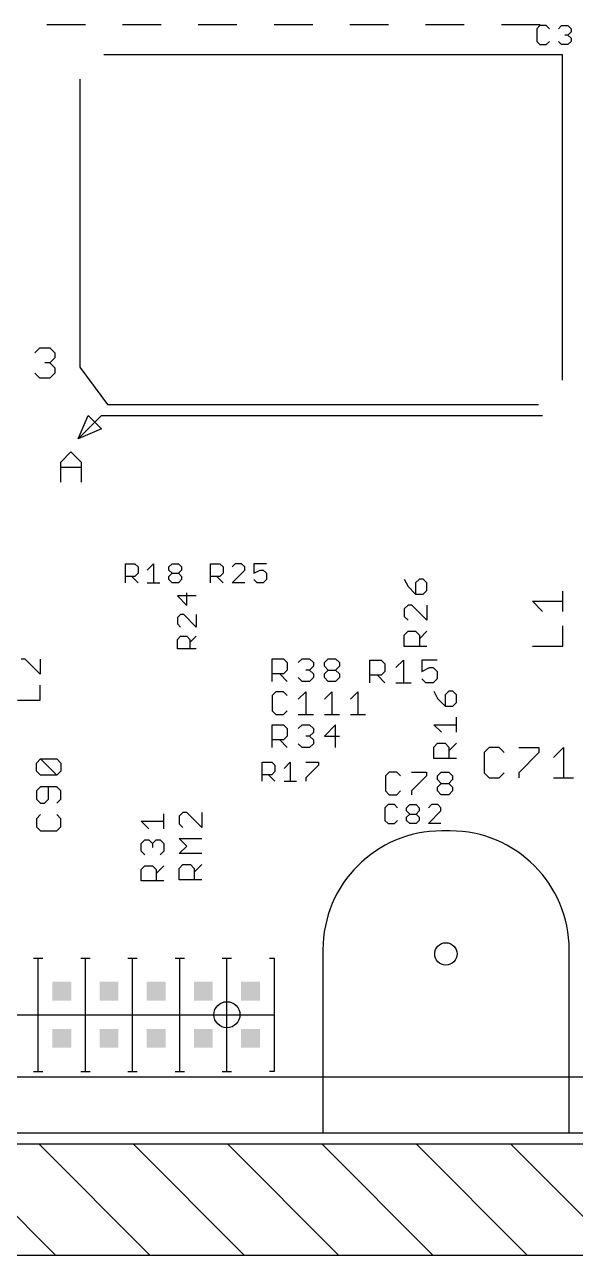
# Model space of a CAD drawing. Extents: x -30 to 120, y 40 to 106.
# Drawn here: x 82.82 to 97.65, y 40.01 to 73.12 of the extents above; entities that cross this region are included whole.
import ezdxf

# ---------------------------------------------------------------- set-up
doc = ezdxf.new("R2010")
doc.units = 0
for name, color, linetype in [('20', 251, 'CONTINUOUS'), ('21', 1, 'CONTINUOUS'), ('25', 134, 'CONTINUOUS'), ('48', 214, 'CONTINUOUS')]:
    doc.layers.add(name, color=color, linetype=linetype)

# ---------------------------------------------------------------- blocks, each defined once
blk = doc.blocks.new('RECT')
blk.add_solid([(-0.5, -0.5), (0.5, -0.5), (-0.5, 0.5), (0.5, 0.5)])

msp = doc.modelspace()

# ---------------------------------------------------------------- linework, layer by layer
at = {"layer": '20'}
for p, q in [((94.28, 51.427), (94.05, 51.427)), ((90.85, 48.227), (90.85, 43.307)), ((97.48, 43.307), (97.48, 48.227)), ((56.61, 43.307), (90.85, 43.307)), ((97.48, 43.307), (114.51, 43.307))]:
    msp.add_line(p, q, dxfattribs=at)
for centre, radius in [((94.16, 48.117), 0.3), ((88.265, 46.482), 0.35)]:
    msp.add_circle(centre, radius, dxfattribs=at)
for centre, start, end in [((94.05, 48.227), 90, 180), ((94.28, 48.227), 0, 90)]:
    msp.add_arc(centre, 3.2, start, end, dxfattribs=at)
at = {"layer": '21'}
for p, q in [((97.3, 72.3), (84.95, 72.3)), ((97.3, 63.55), (97.3, 72.3)), ((84.3, 71.65), (84.3, 63.9)), ((84.3, 63.9), (85.05, 62.9)), ((85.05, 62.9), (96.65, 62.9)), ((83.058, 48.006), (83.185, 48.006)), ((83.185, 48.006), (83.312, 48.006)), ((83.185, 46.482), (83.185, 48.006)), ((84.328, 48.006), (84.455, 48.006)), ((84.455, 48.006), (84.582, 48.006)), ((84.455, 46.482), (84.455, 48.006)), ((85.598, 48.006), (85.725, 48.006)), ((85.725, 48.006), (85.852, 48.006)), ((85.725, 46.482), (85.725, 48.006)), ((86.868, 48.006), (86.995, 48.006)), ((86.995, 48.006), (87.122, 48.006)), ((86.995, 46.482), (86.995, 48.006)), ((88.138, 48.006), (88.392, 48.006)), ((88.265, 46.482), (88.265, 48.006)), ((89.408, 48.006), (89.535, 48.006)), ((89.535, 48.006), (89.535, 46.482)), ((81.915, 46.482), (83.185, 46.482)), ((83.185, 46.482), (84.455, 46.482)), ((83.185, 44.958), (83.185, 46.482)), ((84.455, 46.482), (85.725, 46.482)), ((84.455, 44.958), (84.455, 46.482)), ((85.725, 46.482), (86.995, 46.482)), ((85.725, 44.958), (85.725, 46.482)), ((86.995, 46.482), (88.265, 46.482)), ((86.995, 44.958), (86.995, 46.482)), ((88.265, 46.482), (89.535, 46.482)), ((88.265, 44.958), (88.265, 46.482)), ((89.535, 46.482), (89.535, 44.958)), ((83.058, 44.958), (83.185, 44.958)), ((83.185, 44.958), (83.312, 44.958)), ((84.328, 44.958), (84.455, 44.958)), ((84.455, 44.958), (84.582, 44.958)), ((85.598, 44.958), (85.725, 44.958)), ((85.725, 44.958), (85.852, 44.958)), ((86.868, 44.958), (86.995, 44.958)), ((86.995, 44.958), (87.122, 44.958)), ((88.138, 44.958), (88.265, 44.958)), ((88.265, 44.958), (88.392, 44.958)), ((89.535, 44.958), (89.408, 44.958))]:
    msp.add_line(p, q, dxfattribs=at)
at = {"layer": '25'}
for p, q in [((96.6921, 73.0889), (96.6074, 73.0042)), ((96.6074, 73.0042), (96.6074, 72.6652)), ((96.8616, 73.0889), (96.6921, 73.0889)), ((96.9464, 73.0042), (96.8616, 73.0889)), ((97.1921, 73.0042), (97.2768, 73.0889)), ((97.2768, 73.0889), (97.4463, 73.0889)), ((97.4463, 73.0889), (97.5311, 73.0042)), ((97.5311, 72.9195), (97.4463, 72.8347)), ((97.5311, 73.0042), (97.5311, 72.9195)), ((96.6074, 72.6652), (96.6921, 72.5805)), ((96.6921, 72.5805), (96.8616, 72.5805)), ((96.8616, 72.5805), (96.9464, 72.6652)), ((97.2768, 72.5805), (97.1921, 72.6652)), ((97.4463, 72.5805), (97.2768, 72.5805)), ((97.4463, 72.8347), (97.3616, 72.8347)), ((97.4463, 72.8347), (97.5311, 72.75)), ((97.5311, 72.6652), (97.4463, 72.5805)), ((97.5311, 72.75), (97.5311, 72.6652)), ((83.0911, 64.2865), (83.2267, 64.4221)), ((83.2267, 64.4221), (83.4979, 64.4221)), ((83.4979, 64.4221), (83.6334, 64.2865)), ((83.6334, 64.2865), (83.6334, 64.1509)), ((83.4979, 64.0153), (83.3623, 64.0153)), ((83.6334, 64.1509), (83.4979, 64.0153)), ((83.4979, 64.0153), (83.6334, 63.8798)), ((83.2267, 63.6086), (83.0911, 63.7442)), ((83.4979, 63.6086), (83.2267, 63.6086)), ((83.6334, 63.7442), (83.4979, 63.6086)), ((83.6334, 63.8798), (83.6334, 63.7442)), ((84.2599, 61.9714), (84.5293, 62.6001)), ((84.8868, 62.5983), (84.2599, 61.9714)), ((84.5293, 62.6001), (84.8886, 62.2408)), ((84.8868, 62.5983), (96.7613, 62.5983)), ((84.8886, 62.2408), (84.2599, 61.9714)), ((83.7946, 61.3499), (84.0658, 61.6211)), ((84.0658, 61.6211), (84.3369, 61.3499)), ((83.7946, 60.8076), (83.7946, 61.3499)), ((84.3369, 61.3499), (84.3369, 60.8076)), ((83.7946, 61.2143), (84.3369, 61.2143)), ((85.5345, 58.1025), (85.5345, 58.6109)), ((85.5345, 58.6109), (85.7887, 58.6109)), ((85.7887, 58.6109), (85.8735, 58.5262)), ((86.1192, 58.4415), (86.2887, 58.6109)), ((86.2887, 58.6109), (86.2887, 58.1025)), ((86.7039, 58.5262), (86.7886, 58.6109)), ((86.7886, 58.6109), (86.9581, 58.6109)), ((86.9581, 58.6109), (87.0429, 58.5262)), ((87.8205, 58.1025), (87.8205, 58.6109)), ((87.8205, 58.6109), (88.0747, 58.6109)), ((88.0747, 58.6109), (88.1595, 58.5262)), ((88.4899, 58.6109), (88.4052, 58.5262)), ((88.6594, 58.6109), (88.4899, 58.6109)), ((88.7442, 58.5262), (88.6594, 58.6109)), ((89.3289, 58.6109), (88.9899, 58.6109)), ((88.9899, 58.6109), (88.9899, 58.3567)), ((85.8735, 58.3567), (85.7887, 58.272)), ((85.8735, 58.5262), (85.8735, 58.3567)), ((86.7039, 58.4415), (86.7039, 58.5262)), ((86.7886, 58.3567), (86.7039, 58.4415)), ((86.7039, 58.272), (86.7886, 58.3567)), ((86.7886, 58.3567), (86.9581, 58.3567)), ((87.0429, 58.4415), (86.9581, 58.3567)), ((86.9581, 58.3567), (87.0429, 58.272)), ((87.0429, 58.5262), (87.0429, 58.4415)), ((88.1595, 58.3567), (88.0747, 58.272)), ((88.1595, 58.5262), (88.1595, 58.3567)), ((88.4052, 58.1025), (88.7442, 58.4415)), ((88.7442, 58.4415), (88.7442, 58.5262)), ((88.9899, 58.3567), (89.1594, 58.4415)), ((89.1594, 58.4415), (89.2441, 58.4415)), ((89.2441, 58.4415), (89.3289, 58.3567)), ((89.3289, 58.3567), (89.3289, 58.1872)), ((85.7887, 58.272), (85.5345, 58.272)), ((85.704, 58.272), (85.8735, 58.1025)), ((86.1192, 58.1025), (86.4582, 58.1025)), ((86.7039, 58.1872), (86.7039, 58.272)), ((86.7886, 58.1025), (86.7039, 58.1872)), ((86.9581, 58.1025), (86.7886, 58.1025)), ((87.0429, 58.1872), (86.9581, 58.1025)), ((87.0429, 58.272), (87.0429, 58.1872)), ((88.0747, 58.272), (87.8205, 58.272)), ((87.99, 58.272), (88.1595, 58.1025)), ((88.7442, 58.1025), (88.4052, 58.1025)), ((89.0746, 58.1025), (88.9899, 58.1872)), ((89.2441, 58.1025), (89.0746, 58.1025)), ((89.3289, 58.1872), (89.2441, 58.1025)), ((93.0397, 58.2013), (93.1414, 57.9979)), ((93.1414, 57.9979), (93.3447, 57.7946)), ((93.4464, 58.2013), (93.3447, 58.0996)), ((93.3447, 58.0996), (93.3447, 57.7946)), ((93.5481, 58.2013), (93.4464, 58.2013)), ((93.6498, 58.0996), (93.5481, 58.2013)), ((93.6498, 57.8962), (93.6498, 58.0996)), ((87.4395, 57.7481), (86.9311, 57.7481)), ((86.9311, 57.7481), (87.1853, 57.4939)), ((87.1853, 57.4939), (87.1853, 57.8329)), ((93.3447, 57.7946), (93.5481, 57.7946)), ((93.5481, 57.7946), (93.6498, 57.8962)), ((97.3074, 57.3321), (97.3074, 57.8744)), ((93.1414, 57.4997), (93.0397, 57.398)), ((93.0397, 57.398), (93.0397, 57.1946)), ((93.2431, 57.4997), (93.1414, 57.4997)), ((93.6498, 57.0929), (93.2431, 57.4997)), ((93.6498, 57.4997), (93.6498, 57.0929)), ((96.7651, 57.3321), (96.4939, 57.6032)), ((96.4939, 57.6032), (97.3074, 57.6032)), ((87.0158, 57.2482), (86.9311, 57.1634)), ((86.9311, 57.1634), (86.9311, 56.9939)), ((86.9311, 56.9939), (87.0158, 56.9092)), ((87.1005, 57.2482), (87.0158, 57.2482)), ((87.4395, 56.9092), (87.1005, 57.2482)), ((87.4395, 57.2482), (87.4395, 56.9092)), ((93.0397, 57.1946), (93.1414, 57.0929)), ((86.9311, 56.5787), (87.0158, 56.6635)), ((87.0158, 56.6635), (87.1853, 56.6635)), ((87.1853, 56.6635), (87.27, 56.5787)), ((87.27, 56.494), (87.4395, 56.6635)), ((93.0397, 56.6963), (93.1414, 56.798)), ((93.0397, 56.3913), (93.0397, 56.6963)), ((93.1414, 56.798), (93.3447, 56.798)), ((93.3447, 56.798), (93.4464, 56.6963)), ((93.4464, 56.5947), (93.6498, 56.798)), ((93.4464, 56.6963), (93.4464, 56.3913)), ((97.3074, 56.3966), (97.3074, 56.9389)), ((86.9311, 56.3245), (86.9311, 56.5787)), ((87.4395, 56.3245), (86.9311, 56.3245)), ((87.27, 56.5787), (87.27, 56.3245)), ((93.6498, 56.3913), (93.0397, 56.3913)), ((96.4939, 56.3966), (97.3074, 56.3966)), ((82.8291, 56.0486), (82.7274, 56.0486)), ((83.2358, 55.6418), (82.8291, 56.0486)), ((83.2358, 56.0486), (83.2358, 55.6418)), ((89.4842, 55.4482), (89.4842, 56.0583)), ((89.4842, 56.0583), (89.7893, 56.0583)), ((89.7893, 56.0583), (89.8909, 55.9566)), ((89.8909, 55.9566), (89.8909, 55.7533)), ((90.1858, 55.9566), (90.2875, 56.0583)), ((90.2875, 56.0583), (90.4909, 56.0583)), ((90.4909, 56.0583), (90.5926, 55.9566)), ((90.5926, 55.9566), (90.5926, 55.8549)), ((90.8875, 55.9566), (90.9892, 56.0583)), ((90.8875, 55.8549), (90.8875, 55.9566)), ((90.9892, 56.0583), (91.1925, 56.0583)), ((91.1925, 56.0583), (91.2942, 55.9566)), ((91.2942, 55.9566), (91.2942, 55.8549)), ((92.1132, 55.4132), (92.1132, 56.0233)), ((92.1132, 56.0233), (92.4183, 56.0233)), ((92.4183, 56.0233), (92.5199, 55.9216)), ((92.8148, 55.8199), (93.0182, 56.0233)), ((93.0182, 56.0233), (93.0182, 55.4132)), ((93.9232, 56.0233), (93.5165, 56.0233)), ((93.5165, 56.0233), (93.5165, 55.7183)), ((89.7893, 55.6516), (89.4842, 55.6516)), ((89.6876, 55.6516), (89.8909, 55.4482)), ((89.8909, 55.7533), (89.7893, 55.6516)), ((90.4909, 55.7533), (90.3892, 55.7533)), ((90.5926, 55.8549), (90.4909, 55.7533)), ((90.4909, 55.7533), (90.5926, 55.6516)), ((90.5926, 55.6516), (90.5926, 55.5499)), ((90.9892, 55.7533), (90.8875, 55.8549)), ((90.8875, 55.6516), (90.9892, 55.7533)), ((90.8875, 55.5499), (90.8875, 55.6516)), ((90.9892, 55.7533), (91.1925, 55.7533)), ((91.2942, 55.8549), (91.1925, 55.7533)), ((91.1925, 55.7533), (91.2942, 55.6516)), ((91.2942, 55.6516), (91.2942, 55.5499)), ((92.5199, 55.7183), (92.4183, 55.6166)), ((92.5199, 55.9216), (92.5199, 55.7183)), ((93.5165, 55.7183), (93.7198, 55.8199)), ((93.7198, 55.8199), (93.8215, 55.8199)), ((93.8215, 55.8199), (93.9232, 55.7183)), ((93.9232, 55.7183), (93.9232, 55.5149)), ((83.2358, 54.9402), (83.2358, 55.3469)), ((90.2875, 55.4482), (90.1858, 55.5499)), ((90.4909, 55.4482), (90.2875, 55.4482)), ((90.5926, 55.5499), (90.4909, 55.4482)), ((90.9892, 55.4482), (90.8875, 55.5499)), ((91.1925, 55.4482), (90.9892, 55.4482)), ((91.2942, 55.5499), (91.1925, 55.4482)), ((92.4183, 55.6166), (92.1132, 55.6166)), ((92.3166, 55.6166), (92.5199, 55.4132)), ((92.8148, 55.4132), (93.2216, 55.4132)), ((93.6182, 55.4132), (93.5165, 55.5149)), ((93.8215, 55.4132), (93.6182, 55.4132)), ((93.9232, 55.5149), (93.8215, 55.4132)), ((89.5859, 55.1693), (89.4842, 55.0676)), ((89.4842, 55.0676), (89.4842, 54.6609)), ((89.7893, 55.1693), (89.5859, 55.1693)), ((89.8909, 55.0676), (89.7893, 55.1693)), ((90.1858, 54.9659), (90.3892, 55.1693)), ((90.3892, 55.1693), (90.3892, 54.5592)), ((90.8875, 54.9659), (91.0908, 55.1693)), ((91.0908, 55.1693), (91.0908, 54.5592)), ((91.5891, 54.9659), (91.7925, 55.1693)), ((91.7925, 55.1693), (91.7925, 54.5592)), ((93.8367, 55.1882), (93.9384, 54.9848)), ((93.9384, 54.9848), (94.1417, 54.7815)), ((94.2434, 55.1882), (94.1417, 55.0865)), ((94.1417, 55.0865), (94.1417, 54.7815)), ((94.3451, 55.1882), (94.2434, 55.1882)), ((94.4468, 55.0865), (94.3451, 55.1882)), ((94.4468, 54.8832), (94.4468, 55.0865)), ((82.6257, 54.9402), (83.2358, 54.9402)), ((89.4842, 54.6609), (89.5859, 54.5592)), ((89.7893, 54.5592), (89.8909, 54.6609)), ((94.1417, 54.7815), (94.3451, 54.7815)), ((94.3451, 54.7815), (94.4468, 54.8832)), ((89.5859, 54.5592), (89.7893, 54.5592)), ((90.1858, 54.5592), (90.5926, 54.5592)), ((90.8875, 54.5592), (91.2942, 54.5592)), ((91.5891, 54.5592), (91.9959, 54.5592)), ((94.4468, 54.0798), (94.4468, 54.4866)), ((89.4842, 53.6702), (89.4842, 54.2803)), ((89.4842, 54.2803), (89.7893, 54.2803)), ((89.7893, 54.2803), (89.8909, 54.1786)), ((89.8909, 53.9753), (89.7893, 53.8736)), ((89.8909, 54.1786), (89.8909, 53.9753)), ((90.1858, 54.1786), (90.2875, 54.2803)), ((90.2875, 54.2803), (90.4909, 54.2803)), ((90.4909, 53.9753), (90.3892, 53.9753)), ((90.4909, 54.2803), (90.5926, 54.1786)), ((90.5926, 54.0769), (90.4909, 53.9753)), ((90.4909, 53.9753), (90.5926, 53.8736)), ((90.5926, 54.1786), (90.5926, 54.0769)), ((91.1925, 54.2803), (90.8875, 53.9753)), ((90.8875, 53.9753), (91.2942, 53.9753)), ((91.1925, 53.6702), (91.1925, 54.2803)), ((94.0401, 54.0798), (93.8367, 54.2832)), ((93.8367, 54.2832), (94.4468, 54.2832)), ((89.7893, 53.8736), (89.4842, 53.8736)), ((89.6876, 53.8736), (89.8909, 53.6702)), ((90.2875, 53.6702), (90.1858, 53.7719)), ((90.4909, 53.6702), (90.2875, 53.6702)), ((90.5926, 53.7719), (90.4909, 53.6702)), ((90.5926, 53.8736), (90.5926, 53.7719)), ((93.8367, 53.6833), (93.9384, 53.7849)), ((93.8367, 53.3782), (93.8367, 53.6833)), ((93.9384, 53.7849), (94.1417, 53.7849)), ((94.1417, 53.7849), (94.2434, 53.6833)), ((94.2434, 53.5816), (94.4468, 53.7849)), ((94.2434, 53.6833), (94.2434, 53.3782)), ((95.3222, 53.6709), (95.1866, 53.5353)), ((95.5934, 53.6709), (95.3222, 53.6709)), ((95.729, 53.5353), (95.5934, 53.6709)), ((96.1222, 53.6709), (96.6645, 53.6709)), ((96.6645, 53.6709), (96.6645, 53.5353)), ((97.0577, 53.3997), (97.3288, 53.6709)), ((97.3288, 53.6709), (97.3288, 52.8574)), ((83.1336, 53.2523), (83.2438, 53.3624)), ((83.2438, 53.3624), (83.6844, 53.3624)), ((83.6844, 52.9218), (83.2438, 53.3624)), ((83.6844, 53.3624), (83.7946, 53.2523)), ((94.4468, 53.3782), (93.8367, 53.3782)), ((95.1866, 53.5353), (95.1866, 52.993)), ((96.6645, 53.5353), (96.1222, 52.993)), ((83.1336, 53.0319), (83.1336, 53.2523)), ((83.2438, 52.9218), (83.1336, 53.0319)), ((83.7946, 53.0319), (83.6844, 52.9218)), ((83.7946, 53.2523), (83.7946, 53.0319)), ((89.2175, 52.7685), (89.2175, 53.2769)), ((89.2175, 53.2769), (89.4717, 53.2769)), ((89.4717, 53.2769), (89.5565, 53.1922)), ((89.5565, 53.0227), (89.4717, 52.938)), ((89.5565, 53.1922), (89.5565, 53.0227)), ((89.8022, 53.1075), (89.9717, 53.2769)), ((89.9717, 53.2769), (89.9717, 52.7685)), ((90.3869, 53.2769), (90.7259, 53.2769)), ((90.7259, 53.1922), (90.3869, 52.8532)), ((90.7259, 53.2769), (90.7259, 53.1922)), ((92.6339, 53.0103), (92.5322, 52.9086)), ((92.8373, 53.0103), (92.6339, 53.0103)), ((92.9389, 52.9086), (92.8373, 53.0103)), ((93.2338, 53.0103), (93.6406, 53.0103)), ((93.6406, 53.0103), (93.6406, 52.9086)), ((93.9355, 52.9086), (94.0372, 53.0103)), ((94.0372, 53.0103), (94.2405, 53.0103)), ((94.2405, 53.0103), (94.3422, 52.9086)), ((95.1866, 52.993), (95.3222, 52.8574)), ((95.5934, 52.8574), (95.729, 52.993)), ((96.1222, 52.993), (96.1222, 52.8574)), ((83.6844, 52.9218), (83.2438, 52.9218)), ((89.4717, 52.938), (89.2175, 52.938)), ((89.387, 52.938), (89.5565, 52.7685)), ((89.8022, 52.7685), (90.1412, 52.7685)), ((90.3869, 52.8532), (90.3869, 52.7685)), ((92.5322, 52.9086), (92.5322, 52.5019)), ((93.6406, 52.9086), (93.2338, 52.5019)), ((93.9355, 52.8069), (93.9355, 52.9086)), ((94.0372, 52.7053), (93.9355, 52.8069)), ((93.9355, 52.6036), (94.0372, 52.7053)), ((94.0372, 52.7053), (94.2405, 52.7053)), ((94.3422, 52.8069), (94.2405, 52.7053)), ((94.2405, 52.7053), (94.3422, 52.6036)), ((94.3422, 52.9086), (94.3422, 52.8069)), ((95.3222, 52.8574), (95.5934, 52.8574)), ((97.0577, 52.8574), (97.6, 52.8574)), ((83.2438, 52.614), (83.1336, 52.5038)), ((83.1336, 52.5038), (83.1336, 52.2835)), ((83.6844, 52.614), (83.2438, 52.614)), ((83.4641, 52.2835), (83.4641, 52.614)), ((83.7946, 52.5038), (83.6844, 52.614)), ((83.7946, 52.2835), (83.7946, 52.5038)), ((92.5322, 52.5019), (92.6339, 52.4002)), ((92.6339, 52.4002), (92.8373, 52.4002)), ((92.8373, 52.4002), (92.9389, 52.5019)), ((93.2338, 52.5019), (93.2338, 52.4002)), ((93.9355, 52.5019), (93.9355, 52.6036)), ((94.0372, 52.4002), (93.9355, 52.5019)), ((94.2405, 52.4002), (94.0372, 52.4002)), ((94.3422, 52.5019), (94.2405, 52.4002)), ((94.3422, 52.6036), (94.3422, 52.5019)), ((83.1336, 52.2835), (83.2438, 52.1734)), ((83.2438, 52.1734), (83.354, 52.1734)), ((83.354, 52.1734), (83.4641, 52.2835)), ((83.6844, 52.1734), (83.7946, 52.2835)), ((92.6042, 52.1339), (92.5195, 52.0492)), ((92.5195, 52.0492), (92.5195, 51.7102)), ((92.7737, 52.1339), (92.6042, 52.1339)), ((92.8585, 52.0492), (92.7737, 52.1339)), ((93.1042, 52.0492), (93.1889, 52.1339)), ((93.1042, 51.9645), (93.1042, 52.0492)), ((93.1889, 52.1339), (93.3584, 52.1339)), ((93.3584, 52.1339), (93.4432, 52.0492)), ((93.4432, 52.0492), (93.4432, 51.9645)), ((93.7736, 52.1339), (93.6889, 52.0492)), ((93.9431, 52.1339), (93.7736, 52.1339)), ((94.0279, 52.0492), (93.9431, 52.1339)), ((94.0279, 51.9645), (94.0279, 52.0492)), ((83.2438, 51.8656), (83.1336, 51.7554)), ((83.1336, 51.7554), (83.1336, 51.5351)), ((83.7946, 51.7554), (83.6844, 51.8656)), ((83.7946, 51.5351), (83.7946, 51.7554)), ((86.1596, 51.4826), (85.9562, 51.6859)), ((85.9562, 51.6859), (86.5663, 51.6859)), ((86.5663, 51.4826), (86.5663, 51.8893)), ((87.0794, 51.9242), (86.9777, 51.8225)), ((86.9777, 51.8225), (86.9777, 51.6192)), ((87.1811, 51.9242), (87.0794, 51.9242)), ((87.5878, 51.5175), (87.1811, 51.9242)), ((87.5878, 51.9242), (87.5878, 51.5175)), ((92.5195, 51.7102), (92.6042, 51.6255)), ((92.7737, 51.6255), (92.8585, 51.7102)), ((93.1889, 51.8797), (93.1042, 51.9645)), ((93.1042, 51.795), (93.1889, 51.8797)), ((93.1042, 51.7102), (93.1042, 51.795)), ((93.1889, 51.6255), (93.1042, 51.7102)), ((93.1889, 51.8797), (93.3584, 51.8797)), ((93.4432, 51.9645), (93.3584, 51.8797)), ((93.3584, 51.8797), (93.4432, 51.795)), ((93.4432, 51.7102), (93.3584, 51.6255)), ((93.4432, 51.795), (93.4432, 51.7102)), ((93.6889, 51.6255), (94.0279, 51.9645)), ((83.1336, 51.5351), (83.2438, 51.425)), ((83.2438, 51.425), (83.6844, 51.425)), ((83.6844, 51.425), (83.7946, 51.5351)), ((86.9777, 51.6192), (87.0794, 51.5175)), ((92.6042, 51.6255), (92.7737, 51.6255)), ((93.3584, 51.6255), (93.1889, 51.6255)), ((94.0279, 51.6255), (93.6889, 51.6255)), ((85.9562, 51.086), (86.0579, 51.1877)), ((85.9562, 50.8826), (85.9562, 51.086)), ((86.0579, 51.1877), (86.1596, 51.1877)), ((86.1596, 51.1877), (86.2612, 51.086)), ((86.2612, 51.086), (86.3629, 51.1877)), ((86.2612, 51.086), (86.2612, 50.9843)), ((86.3629, 51.1877), (86.4646, 51.1877)), ((86.4646, 51.1877), (86.5663, 51.086)), ((86.5663, 51.086), (86.5663, 50.8826)), ((87.1811, 51.0192), (86.9777, 51.2226)), ((86.9777, 51.2226), (87.5878, 51.2226)), ((86.9777, 50.8158), (87.1811, 51.0192)), ((86.0579, 50.7809), (85.9562, 50.8826)), ((86.5663, 50.8826), (86.4646, 50.7809)), ((87.5878, 50.8158), (86.9777, 50.8158)), ((85.9562, 50.3843), (86.0579, 50.486)), ((85.9562, 50.0793), (85.9562, 50.3843)), ((86.0579, 50.486), (86.2612, 50.486)), ((86.2612, 50.486), (86.3629, 50.3843)), ((86.3629, 50.2827), (86.5663, 50.486)), ((86.3629, 50.3843), (86.3629, 50.0793)), ((86.9777, 50.4193), (87.0794, 50.5209)), ((86.9777, 50.1142), (86.9777, 50.4193)), ((87.0794, 50.5209), (87.2827, 50.5209)), ((87.2827, 50.5209), (87.3844, 50.4193)), ((87.3844, 50.3176), (87.5878, 50.5209)), ((87.3844, 50.4193), (87.3844, 50.1142)), ((86.5663, 50.0793), (85.9562, 50.0793)), ((87.5878, 50.1142), (86.9777, 50.1142))]:
    msp.add_line(p, q, dxfattribs=at)
at = {"layer": '48'}
for p, q in [((83.4122, 73.117), (84.4527, 73.117)), ((85.4527, 73.117), (86.4932, 73.117)), ((87.4932, 73.117), (88.5337, 73.117)), ((89.5337, 73.117), (90.5741, 73.117)), ((91.5741, 73.117), (92.6146, 73.117)), ((93.6146, 73.117), (94.6551, 73.117)), ((95.6551, 73.117), (96.6956, 73.117)), ((32.4, 44.807), (115.06, 44.807)), ((90.85, 43.307), (97.48, 43.307)), ((80.66, 43.007), (83.2, 43.007)), ((80.66, 43.007), (83.66, 40.007)), ((83.2, 43.007), (85.74, 43.007)), ((83.2, 43.007), (86.2, 40.007)), ((85.74, 43.007), (88.28, 43.007)), ((85.74, 43.007), (88.74, 40.007)), ((88.28, 43.007), (90.82, 43.007)), ((88.28, 43.007), (91.28, 40.007)), ((90.82, 43.007), (93.36, 43.007)), ((90.82, 43.007), (93.82, 40.007)), ((93.36, 43.007), (95.9, 43.007)), ((93.36, 43.007), (96.36, 40.007)), ((95.9, 43.007), (98.44, 43.007)), ((95.9, 43.007), (98.9, 40.007)), ((83.66, 40.007), (81.12, 40.007)), ((86.2, 40.007), (83.66, 40.007)), ((88.74, 40.007), (86.2, 40.007)), ((91.28, 40.007), (88.74, 40.007)), ((93.82, 40.007), (91.28, 40.007)), ((96.36, 40.007), (93.82, 40.007)), ((98.9, 40.007), (96.36, 40.007))]:
    msp.add_line(p, q, dxfattribs=at)

# ---------------------------------------------------------------- block references
at = {"layer": '21', "xscale": 0.508, "yscale": 0.508}
for p in [(83.82, 47.117), (85.09, 47.117), (86.36, 47.117), (87.63, 47.117), (88.9, 47.117), (83.82, 45.847), (85.09, 45.847), (86.36, 45.847), (87.63, 45.847), (88.9, 45.847)]:
    msp.add_blockref('RECT', p, dxfattribs=at)

doc.saveas('drawing.dxf')
